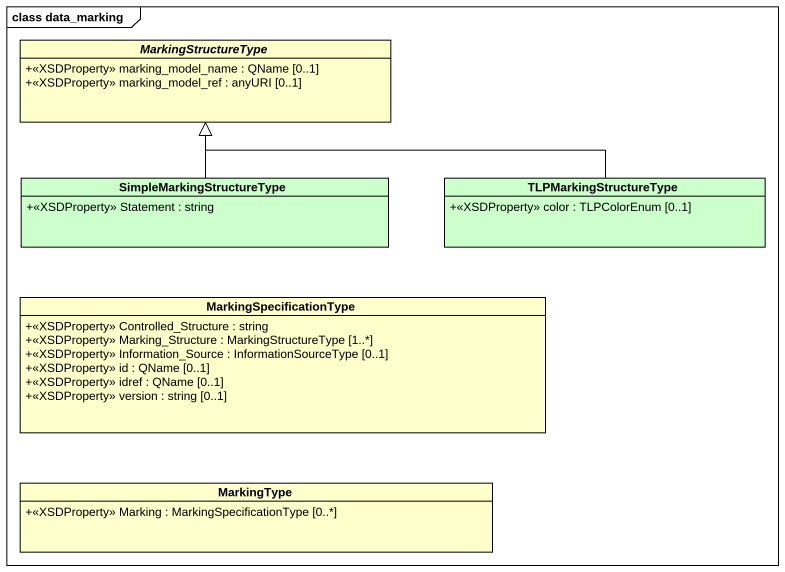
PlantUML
@startuml
mainframe class data_marking
hide circle
hide empty members
skinparam classAttributeIconSize 0
abstract class MarkingStructureType {
  +<<XSDProperty>> marking_model_name : QName [0..1]
  +<<XSDProperty>> marking_model_ref : anyURI [0..1]
}
class SimpleMarkingStructureType #CCFFCC {
  +<<XSDProperty>> Statement : string
}
class TLPMarkingStructureType #CCFFCC {
  +<<XSDProperty>> color : TLPColorEnum [0..1]
}
class MarkingSpecificationType {
  +<<XSDProperty>> Controlled_Structure : string
  +<<XSDProperty>> Marking_Structure : MarkingStructureType [1..*]
  +<<XSDProperty>> Information_Source : InformationSourceType [0..1]
  +<<XSDProperty>> id : QName [0..1]
  +<<XSDProperty>> idref : QName [0..1]
  +<<XSDProperty>> version : string [0..1]
}
class MarkingType {
  +<<XSDProperty>> Marking : MarkingSpecificationType [0..*]
}
SimpleMarkingStructureType -up-|> MarkingStructureType
TLPMarkingStructureType -left-|> MarkingStructureType
@enduml
